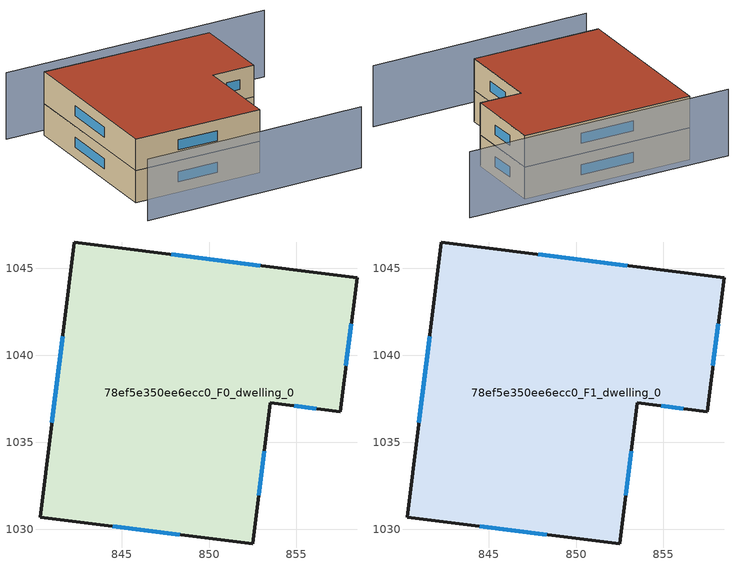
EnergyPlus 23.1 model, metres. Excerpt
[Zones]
78ef5e350ee6ecc0_F0_dwelling_0
 floor ground (EU_floor_Construction): 858.5,1044.45 857.53,1036.76 853.52,1037.26 852.5,1029.17 840.29,1030.71 842.27,1046.49 z0
 wall outside (EU_wall_Construction): 858.5,1044.45 842.27,1046.49 840.29,1030.71 852.5,1029.17 853.52,1037.26 857.53,1036.76 858.5,1044.45 z0:3
 window (EU_Window_Construction): 852.94,1045.15 847.83,1045.79 / 857.86,1039.39 858.17,1041.82 / 854.89,1037.09 856.16,1036.93 / 852.85,1031.94 853.17,1034.49 / 844.47,1030.18 848.32,1029.7 / 841.59,1041.08 840.97,1036.11 z1.03:1.97
78ef5e350ee6ecc0_F1_dwelling_0
 floor to 78ef5e350ee6ecc0_F0_dwelling_0 (EU_floor_Construction): 858.5,1044.45 857.53,1036.76 853.51,1037.26 852.5,1029.17 840.29,1030.71 842.27,1046.49 z3
 wall outside (EU_wall_Construction): 858.5,1044.45 842.27,1046.49 840.29,1030.71 852.5,1029.17 853.52,1037.26 857.53,1036.76 858.5,1044.45 z3:6
 window (EU_Window_Construction): 852.94,1045.15 847.83,1045.79 / 857.86,1039.39 858.17,1041.82 / 854.89,1037.09 856.16,1036.93 / 852.85,1031.94 853.17,1034.49 / 844.47,1030.18 848.32,1029.7 / 841.59,1041.08 840.97,1036.11 z4.03:4.97
 roof outside (EU_roof_Construction): 852.5,1029.17 853.52,1037.26 857.53,1036.76 858.5,1044.45 842.27,1046.49 840.29,1030.71 z6
shading: 838.93,1027.11 860.11,1024.79 z0:5.8; 864.63,1044.71 839.17,1047.82 z0:6.3
[Building]
EU S2 Campaign: North Axis=0; Terrain=City; Solar Distribution=FullExterior
[Site:Location]
Cape.Town.Intl.AP: Latitude=-33.965; Longitude=18.602; Time Zone=2; Elevation=46
[SizingPeriod:WeatherFileDays]
AnnualSizingPeriod: Begin Month=1; Begin Day of Month=1; End Month=12; End Day of Month=31; Day of Week for Start Day=Monday; Use Weather File Daylight Saving Period=No; Use Weather File Rain and Snow Indicators=No
[MATERIAL]
EU_InternalMass_Material: Roughness=MediumRough; Thickness=0.1; Conductivity=1; Density=1800; Specific Heat=900; Thermal Absorptance=0.9; Solar Absorptance=0.7; Visible Absorptance=0.7
[MATERIAL:NOMASS] Roughness=MediumRough; Thermal Absorptance=0.9; Solar Absorptance=0.7; Visible Absorptance=0.7
Name | Thermal Resistance
EU_wall_NoMass | 0.493876
EU_roof_NoMass | 0.449382
EU_floor_NoMass | 1.25
[WINDOWMATERIAL:SIMPLEGLAZINGSYSTEM]
EU_Window_SimpleGlazing: UFactor=4.4; Solar Heat Gain Coefficient=0.85; Visible Transmittance=0.85
[CONSTRUCTION]
EU_wall_Construction: EU_wall_NoMass
EU_roof_Construction: EU_roof_NoMass
EU_floor_Construction: EU_floor_NoMass
EU_Window_Construction: EU_Window_SimpleGlazing
EU_InternalMass_Construction: EU_InternalMass_Material
[ZONE] Type=1; Multiplier=1; Ceiling Height=autocalculate; Volume=681.24; Floor Area=autocalculate; Part of Total Floor Area=Yes
78ef5e350ee6ecc0_F0_dwelling_0; 78ef5e350ee6ecc0_F1_dwelling_0
[INTERNALMASS] Construction=EU_InternalMass_Construction; Surface Area=227.08
Name | Zone or ZoneList
78ef5e350ee6ecc0_F0_dwelling_0_EU_InternalMass | 78ef5e350ee6ecc0_F0_dwelling_0
78ef5e350ee6ecc0_F1_dwelling_0_EU_InternalMass | 78ef5e350ee6ecc0_F1_dwelling_0
[OTHEREQUIPMENT] Fuel Type=Electricity; Design Level Calculation Method=Watts/Area; Power per Zone Floor Area=1; Fraction Latent=0; Fraction Radiant=0; Fraction Lost=0; Carbon Dioxide Generation Rate=0; EndUse Subcategory=EU_Step8_InternalGains
Name | Zone or ZoneList or Space or SpaceList | Schedule
EU_Step8_InternalGain_78ef5e350ee6ecc0_F0_dwelling_0_f000 | 78ef5e350ee6ecc0_F0_dwelling_0 | EU_Step8_GainSchedule_78ef5e350ee6ecc0_F0_dwelling_0_f000
EU_Step8_InternalGain_78ef5e350ee6ecc0_F1_dwelling_0_f000 | 78ef5e350ee6ecc0_F1_dwelling_0 | EU_Step8_GainSchedule_78ef5e350ee6ecc0_F1_dwelling_0_f000
[ZONEVENTILATION:DESIGNFLOWRATE] Schedule=EU_AlwaysOn; Design Flow Rate Calculation Method=AirChanges/Hour; Air Changes per Hour=0.64; Ventilation Type=Natural; Fan Pressure Rise=0; Fan Total Efficiency=1; Constant Term Coefficient=1; Temperature Term Coefficient=0; Velocity Term Coefficient=0; Velocity Squared Term Coefficient=0; Minimum Indoor Temperature=-100; Maximum Indoor Temperature=100; Delta Temperature=-100; Minimum Outdoor Temperature=-100; Maximum Outdoor Temperature=100; Maximum Wind Speed=40
Name | Zone or ZoneList or Space or SpaceList
EU_ConstantAir_78ef5e350ee6ecc0_F0_dwelling_0 | 78ef5e350ee6ecc0_F0_dwelling_0
EU_ConstantAir_78ef5e350ee6ecc0_F1_dwelling_0 | 78ef5e350ee6ecc0_F1_dwelling_0
[HVACTEMPLATE:THERMOSTAT] Constant Heating Setpoint=20; Constant Cooling Setpoint=50
EU_HeatOnly_78ef5e350ee6ecc0_F0_dwelling_0; EU_HeatOnly_78ef5e350ee6ecc0_F1_dwelling_0
[HVACTEMPLATE:ZONE:IDEALLOADSAIRSYSTEM] System Availability Schedule=EU_AlwaysOn; Maximum Heating Supply Air Temperature=50; Minimum Cooling Supply Air Temperature=13; Maximum Heating Supply Air Humidity Ratio=0.0156; Minimum Cooling Supply Air Humidity Ratio=0.0077; Heating Limit=NoLimit; Cooling Limit=NoLimit; Heating Availability Schedule=EU_AlwaysOn; Cooling Availability Schedule=EU_CoolingOff; Dehumidification Control Type=ConstantSensibleHeatRatio; Cooling Sensible Heat Ratio=0.7; Dehumidification Setpoint=60; Humidification Control Type=None; Humidification Setpoint=30; Outdoor Air Method=None; Outdoor Air Flow Rate per Person=0.00944; Outdoor Air Flow Rate per Zone Floor Area=0; Outdoor Air Flow Rate per Zone=0; Demand Controlled Ventilation Type=None; Outdoor Air Economizer Type=NoEconomizer; Heat Recovery Type=None; Sensible Heat Recovery Effectiveness=0.7; Latent Heat Recovery Effectiveness=0.65
Name | Template Thermostat
78ef5e350ee6ecc0_F0_dwelling_0 | EU_HeatOnly_78ef5e350ee6ecc0_F0_dwelling_0
78ef5e350ee6ecc0_F1_dwelling_0 | EU_HeatOnly_78ef5e350ee6ecc0_F1_dwelling_0
[SIZING:ZONE] Zone Cooling Design Supply Air Temperature Input Method=SupplyAirTemperature; Zone Cooling Design Supply Air Temperature=13; Zone Heating Design Supply Air Temperature Input Method=SupplyAirTemperature; Zone Heating Design Supply Air Temperature=50; Zone Cooling Design Supply Air Humidity Ratio=0.008; Zone Heating Design Supply Air Humidity Ratio=0.008; Cooling Design Air Flow Method=DesignDay; Cooling Design Air Flow Rate=0; Cooling Minimum Air Flow per Zone Floor Area=0.000762; Cooling Minimum Air Flow=0; Cooling Minimum Air Flow Fraction=0.2; Heating Design Air Flow Method=DesignDay; Heating Design Air Flow Rate=0; Heating Maximum Air Flow per Zone Floor Area=0.002032; Heating Maximum Air Flow=0.141576; Heating Maximum Air Flow Fraction=0.3; Account for Dedicated Outdoor Air System=No; Dedicated Outdoor Air System Control Strategy=NeutralSupplyAir; Dedicated Outdoor Air Low Setpoint Temperature for Design=autosize; Dedicated Outdoor Air High Setpoint Temperature for Design=autosize; Zone Load Sizing Method=Sensible Load Only No Latent Load; Zone Latent Cooling Design Supply Air Humidity Ratio Input Method=HumidityRatioDifference; Zone Cooling Design Supply Air Humidity Ratio Difference=0.005; Zone Latent Heating Design Supply Air Humidity Ratio Input Method=HumidityRatioDifference; Zone Humidification Design Supply Air Humidity Ratio Difference=0.005
78ef5e350ee6ecc0_F0_dwelling_0; 78ef5e350ee6ecc0_F1_dwelling_0
[SCHEDULE:CONSTANT]
Name | Hourly Value
EU_AlwaysOn | 1
EU_CoolingOff | 0
[SCHEDULE:FILE] Column Number=1; Rows to Skip at Top=0; Number of Hours of Data=8760; Column Separator=Comma; Interpolate to Timestep=No; Minutes per Item=60; Adjust Schedule for Daylight Savings=Yes
Name | File
EU_Step8_GainSchedule_78ef5e350ee6ecc0_F0_dwelling_0_f000 | ../../schedules/78ef5e350ee6ecc0/78ef5e350ee6ecc0_F0_dwelling_0_f000_gain.csv
EU_Step8_GainSchedule_78ef5e350ee6ecc0_F1_dwelling_0_f000 | ../../schedules/78ef5e350ee6ecc0/78ef5e350ee6ecc0_F1_dwelling_0_f000_gain.csv
